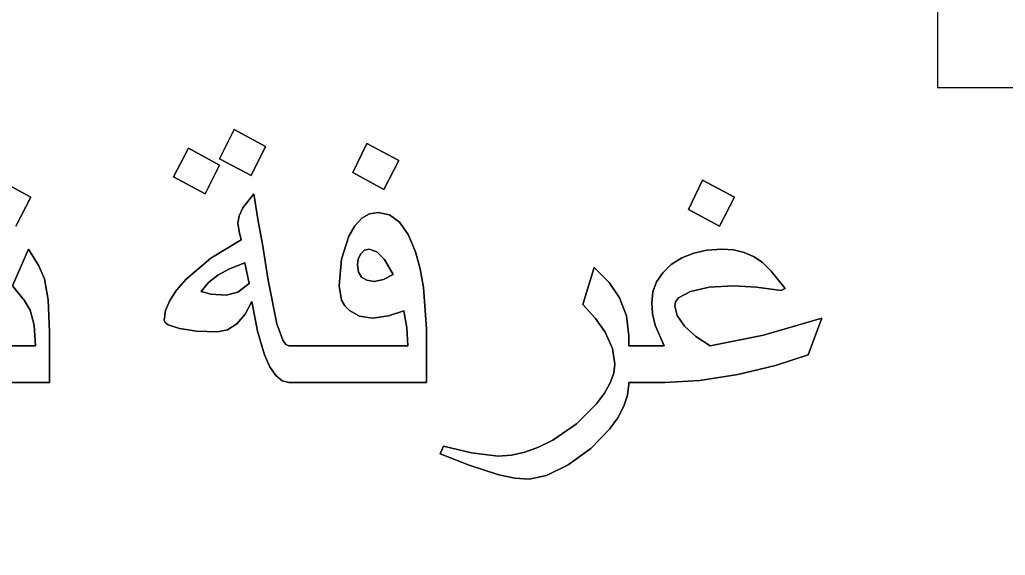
# Model space of a CAD drawing. Header units: inches. Extents: x -279 to 561, y -345 to 342.
# Drawn here: x -170.258 to -168.803, y 100.778 to 101.568 of the extents above; entities that cross this region are included whole.
import ezdxf

# ---------------------------------------------------------------- set-up
doc = ezdxf.new("R2010")
doc.units = ezdxf.units.IN
doc.header["$LTSCALE"] = 0.5
doc.header["$MEASUREMENT"] = 0
doc.layers.add('.', color=14, linetype='Continuous', lineweight=9)
doc.layers.add('A-WALL', color=113, linetype='Continuous', lineweight=13)
for name, color, linetype in [('COULMN', 5, 'Continuous'), ('PDF_A-WALL', 7, 'Continuous'), ('S-DIM', 7, 'Continuous')]:
    doc.layers.add(name, color=color, linetype=linetype)
doc.styles.get("Standard").update_dxf_attribs({"font": 'arial.ttf'})
doc.dimstyles.get("Standard").update_dxf_attribs({"dimtxt": 0.18, "dimasz": 0.18, "dimexe": 0.18, "dimexo": 0.0625, "dimgap": 0.09, "dimtad": 0, "dimtih": 1, "dimtoh": 1, "dimzin": 0, "dimdsep": 46, "dimtxsty": 'Standard', "dimcen": 0.09, "dimadec": 0, "dimazin": 0, "dimtfac": 1, "dimtofl": 0, "dimtmove": 0, "dimatfit": 3, "dimfxl": 1, "dimtolj": 1, "dimtzin": 0, "dimarcsym": 0})

# ---------------------------------------------------------------- blocks, each defined once
blk = doc.blocks.new('fbv b')
at = {"layer": '.'}
h = blk.add_hatch(dxfattribs=at)
h.set_pattern_fill('ANSI31', color=8, scale=0.05)
h.set_pattern_definition([(45, (33, 0), (-0.1122532, 0.1122532), [])])
h.paths.add_polyline_path([(1.1274, 9.1587), (-18.8526, 9.1587), (-18.8526, -15.8413), (1.1274, -15.8413)])
h.paths.add_polyline_path([(0.8774, -15.5913), (-18.6026, -15.5913), (-18.6026, 8.9087), (0.8774, 8.9087)], flags=16)
blk = doc.blocks.new('ert')
at = {"layer": 'PDF_A-WALL', "lineweight": 9}
for p, q in [((-167.5115, -157.1153), (-167.5115, -157.3247)), ((-167.5115, -157.3247), (-167.5115, -157.1153)), ((-167.4361, -157.2964), (-167.4361, -157.1175)), ((-167.4361, -157.1175), (-167.4361, -157.2964)), ((-167.132, -157.287), (-167.0971, -157.2218)), ((-167.0971, -157.2218), (-167.132, -157.287)), ((-167.3137, -157.2493), (-167.3425, -157.2729)), ((-167.3425, -157.2729), (-167.3137, -157.2493)), ((-167.2384, -157.2823), (-167.3137, -157.2493)), ((-167.3137, -157.2493), (-167.2384, -157.2823)), ((-167.1913, -157.2564), (-167.132, -157.287)), ((-167.132, -157.287), (-167.1913, -157.2564)), ((-167.3636, -157.2857), (-167.3942, -157.2937)), ((-167.3942, -157.2937), (-167.3636, -157.2857)), ((-167.3425, -157.2729), (-167.3636, -157.2857)), ((-167.3636, -157.2857), (-167.3425, -157.2729)), ((-167.2728, -157.3035), (-167.2384, -157.2823)), ((-167.2384, -157.2823), (-167.2728, -157.3035)), ((-167.3942, -157.2937), (-167.4361, -157.2964)), ((-167.4361, -157.2964), (-167.3942, -157.2937)), ((-167.2988, -157.315), (-167.2728, -157.3035)), ((-167.2728, -157.3035), (-167.2988, -157.315)), ((-167.5115, -157.3247), (-167.4076, -157.3247)), ((-167.4076, -157.3247), (-167.5115, -157.3247)), ((-167.4076, -157.3247), (-167.3424, -157.3222)), ((-167.3424, -157.3222), (-167.4076, -157.3247)), ((-167.3424, -157.3222), (-167.2988, -157.315)), ((-167.2988, -157.315), (-167.3424, -157.3222)), ((-167.3933, -157.5679), (-167.401, -157.5912)), ((-167.401, -157.5912), (-167.3933, -157.5679)), ((-167.3887, -157.5621), (-167.3933, -157.5679)), ((-167.3933, -157.5679), (-167.3887, -157.5621)), ((-167.3837, -157.5601), (-167.3887, -157.5621)), ((-167.3887, -157.5621), (-167.3837, -157.5601)), ((-167.3643, -157.5629), (-167.3837, -157.5601)), ((-167.3837, -157.5601), (-167.3643, -157.5629)), ((-167.3438, -157.5713), (-167.3643, -157.5629)), ((-167.3643, -157.5629), (-167.3438, -157.5713)), ((-167.3223, -157.5854), (-167.3438, -157.5713)), ((-167.3438, -157.5713), (-167.3223, -157.5854)), ((-167.401, -157.5912), (-167.4062, -157.6263)), ((-167.4062, -157.6263), (-167.401, -157.5912)), ((-167.2998, -157.6051), (-167.3223, -157.5854)), ((-167.3223, -157.5854), (-167.2998, -157.6051)), ((-167.0903, -157.5789), (-167.1253, -157.6437)), ((-167.1253, -157.6437), (-167.0903, -157.5789)), ((-167.0312, -157.6096), (-167.0903, -157.5789)), ((-167.0903, -157.5789), (-167.0312, -157.6096)), ((-167.2567, -157.6557), (-167.2998, -157.6051)), ((-167.2998, -157.6051), (-167.2567, -157.6557)), ((-167.0665, -157.6731), (-167.0312, -157.6096)), ((-167.0312, -157.6096), (-167.0665, -157.6731)), ((-167.4062, -157.6263), (-167.4079, -157.6691)), ((-167.4079, -157.6691), (-167.4062, -157.6263)), ((-167.3306, -157.6555), (-167.3253, -157.6355)), ((-167.3253, -157.6355), (-167.3306, -157.6555)), ((-167.3253, -157.6355), (-167.3063, -157.6509)), ((-167.3063, -157.6509), (-167.3253, -157.6355)), ((-167.3325, -157.6871), (-167.3306, -157.6555)), ((-167.3306, -157.6555), (-167.3325, -157.6871)), ((-167.3063, -157.6509), (-167.2914, -157.6696)), ((-167.2914, -157.6696), (-167.3063, -157.6509)), ((-167.2195, -157.7176), (-167.2567, -157.6557)), ((-167.2567, -157.6557), (-167.2195, -157.7176)), ((-167.1253, -157.6437), (-167.0665, -157.6731)), ((-167.0665, -157.6731), (-167.1253, -157.6437)), ((-167.4079, -157.6691), (-167.4038, -157.6894)), ((-167.4038, -157.6894), (-167.4079, -157.6691)), ((-167.2914, -157.6696), (-167.2788, -157.6936)), ((-167.2788, -157.6936), (-167.2914, -157.6696)), ((-167.0531, -157.6731), (-167.0877, -157.738)), ((-167.0877, -157.738), (-167.0531, -157.6731)), ((-166.9935, -157.7031), (-167.0531, -157.6731)), ((-167.0531, -157.6731), (-166.9935, -157.7031)), ((-167.4038, -157.6894), (-167.3915, -157.7087)), ((-167.3915, -157.7087), (-167.4038, -157.6894)), ((-167.3265, -157.711), (-167.3325, -157.6871)), ((-167.3325, -157.6871), (-167.3265, -157.711)), ((-167.2788, -157.6936), (-167.2666, -157.7252)), ((-167.2666, -157.7252), (-167.2788, -157.6936)), ((-167.3915, -157.7087), (-167.3717, -157.7258)), ((-167.3717, -157.7258), (-167.3915, -157.7087)), ((-167.3084, -157.7337), (-167.3265, -157.711)), ((-167.3265, -157.711), (-167.3084, -157.7337)), ((-167.2024, -157.7137), (-167.2195, -157.7176)), ((-167.2195, -157.7176), (-167.2024, -157.7137)), ((-167.1851, -157.7108), (-167.2024, -157.7137)), ((-167.2024, -157.7137), (-167.1851, -157.7108)), ((-167.1704, -157.7134), (-167.1851, -157.7108)), ((-167.1851, -157.7108), (-167.1704, -157.7134)), ((-167.154, -157.7212), (-167.1704, -157.7134)), ((-167.1704, -157.7134), (-167.154, -157.7212)), ((-167.0281, -157.7673), (-166.9935, -157.7031)), ((-166.9935, -157.7031), (-167.0281, -157.7673)), ((-167.3717, -157.7258), (-167.3453, -157.7396)), ((-167.3453, -157.7396), (-167.3717, -157.7258)), ((-167.2666, -157.7252), (-167.3084, -157.7337)), ((-167.3084, -157.7337), (-167.2666, -157.7252)), ((-167.1253, -157.7438), (-167.154, -157.7212)), ((-167.154, -157.7212), (-167.1253, -157.7438)), ((-167.4061, -157.7509), (-167.4547, -157.7654)), ((-167.4547, -157.7654), (-167.4061, -157.7509)), ((-167.3453, -157.7396), (-167.4061, -157.7509)), ((-167.4061, -157.7509), (-167.3453, -157.7396)), ((-167.2281, -157.7613), (-167.1767, -157.7517)), ((-167.1767, -157.7517), (-167.2281, -157.7613)), ((-167.1767, -157.7517), (-167.1253, -157.7438)), ((-167.1253, -157.7438), (-167.1767, -157.7517)), ((-167.0877, -157.738), (-167.0281, -157.7673)), ((-167.0281, -157.7673), (-167.0877, -157.738)), ((-167.4795, -157.7765), (-167.4973, -157.7885)), ((-167.4973, -157.7885), (-167.4795, -157.7765)), ((-167.4547, -157.7654), (-167.4795, -157.7765)), ((-167.4795, -157.7765), (-167.4547, -157.7654)), ((-167.3915, -157.7904), (-167.3018, -157.7729)), ((-167.3018, -157.7729), (-167.3915, -157.7904)), ((-167.3018, -157.7729), (-167.2281, -157.7613)), ((-167.2281, -157.7613), (-167.3018, -157.7729)), ((-167.4973, -157.7885), (-167.5079, -157.8013)), ((-167.5079, -157.8013), (-167.4973, -157.7885)), ((-167.425, -157.8027), (-167.3915, -157.7904)), ((-167.3915, -157.7904), (-167.425, -157.8027)), ((-167.5079, -157.8013), (-167.5115, -157.815)), ((-167.5115, -157.815), (-167.5079, -157.8013)), ((-167.5115, -157.815), (-167.5115, -157.8426)), ((-167.5115, -157.8426), (-167.5115, -157.815)), ((-167.4361, -157.8153), (-167.4333, -157.8089)), ((-167.4333, -157.8089), (-167.4361, -157.8153)), ((-167.4361, -157.8426), (-167.4361, -157.8153)), ((-167.4361, -157.8153), (-167.4361, -157.8426)), ((-167.4333, -157.8089), (-167.425, -157.8027)), ((-167.425, -157.8027), (-167.4333, -157.8089)), ((-167.5115, -157.8426), (-167.5115, -157.8709)), ((-167.5115, -157.8709), (-167.5115, -157.8426)), ((-167.4361, -157.8709), (-167.4361, -157.8426)), ((-167.4361, -157.8426), (-167.4361, -157.8709)), ((-167.5115, -157.8709), (-167.5115, -158.0969)), ((-167.5115, -158.0969), (-167.5115, -157.8709)), ((-167.4361, -158.0593), (-167.4361, -157.8709)), ((-167.4361, -157.8709), (-167.4361, -158.0593)), ((-167.3134, -157.918), (-167.3426, -157.9233)), ((-167.3426, -157.9233), (-167.3134, -157.918)), ((-167.2588, -157.9231), (-167.3134, -157.918)), ((-167.3134, -157.918), (-167.2588, -157.9231)), ((-167.3544, -157.9299), (-167.3642, -157.9392)), ((-167.3642, -157.9392), (-167.3544, -157.9299)), ((-167.3426, -157.9233), (-167.3544, -157.9299)), ((-167.3544, -157.9299), (-167.3426, -157.9233)), ((-167.2116, -157.9383), (-167.2588, -157.9231)), ((-167.2588, -157.9231), (-167.2116, -157.9383)), ((-167.1903, -157.9506), (-167.2116, -157.9383)), ((-167.2116, -157.9383), (-167.1903, -157.9506)), ((-167.3642, -157.9392), (-167.3758, -157.9603)), ((-167.3758, -157.9603), (-167.3642, -157.9392)), ((-167.2958, -157.9643), (-167.2852, -157.9578)), ((-167.2852, -157.9578), (-167.2958, -157.9643)), ((-167.2852, -157.9578), (-167.2704, -157.9557)), ((-167.2704, -157.9557), (-167.2852, -157.9578)), ((-167.2704, -157.9557), (-167.2582, -157.9574)), ((-167.2582, -157.9574), (-167.2704, -157.9557)), ((-167.2582, -157.9574), (-167.2478, -157.9625)), ((-167.2478, -157.9625), (-167.2582, -157.9574)), ((-167.1751, -157.9647), (-167.1903, -157.9506)), ((-167.1903, -157.9506), (-167.1751, -157.9647)), ((-167.0815, -157.9462), (-167.1159, -158.0098)), ((-167.1159, -158.0098), (-167.0815, -157.9462)), ((-167.0217, -157.9752), (-167.0815, -157.9462)), ((-167.0815, -157.9462), (-167.0217, -157.9752)), ((-167.3758, -157.9603), (-167.3796, -157.9867)), ((-167.3796, -157.9867), (-167.3758, -157.9603)), ((-167.3043, -157.9901), (-167.3022, -157.975)), ((-167.3022, -157.975), (-167.3043, -157.9901)), ((-167.3022, -157.975), (-167.2958, -157.9643)), ((-167.2958, -157.9643), (-167.3022, -157.975)), ((-167.2478, -157.9625), (-167.2407, -157.9703)), ((-167.2407, -157.9703), (-167.2478, -157.9625)), ((-167.2407, -157.9703), (-167.2384, -157.9799)), ((-167.2384, -157.9799), (-167.2407, -157.9703)), ((-167.166, -157.9804), (-167.1751, -157.9647)), ((-167.1751, -157.9647), (-167.166, -157.9804)), ((-167.0566, -158.0404), (-167.0217, -157.9752)), ((-167.0217, -157.9752), (-167.0566, -158.0404)), ((-167.3796, -157.9867), (-167.3746, -158.0191)), ((-167.3746, -158.0191), (-167.3796, -157.9867)), ((-167.3005, -158.0092), (-167.3043, -157.9901)), ((-167.3043, -157.9901), (-167.3005, -158.0092)), ((-167.2436, -157.9952), (-167.2595, -158.0111)), ((-167.2595, -158.0111), (-167.2436, -157.9952)), ((-167.2384, -157.9799), (-167.2436, -157.9952)), ((-167.2436, -157.9952), (-167.2384, -157.9799)), ((-167.1681, -158.0213), (-167.163, -157.9979)), ((-167.163, -157.9979), (-167.1681, -158.0213)), ((-167.163, -157.9979), (-167.166, -157.9804)), ((-167.166, -157.9804), (-167.163, -157.9979)), ((-167.3746, -158.0191), (-167.3648, -158.051)), ((-167.3648, -158.051), (-167.3746, -158.0191)), ((-167.2903, -158.0288), (-167.3005, -158.0092)), ((-167.3005, -158.0092), (-167.2903, -158.0288)), ((-167.2595, -158.0111), (-167.2903, -158.0288)), ((-167.2903, -158.0288), (-167.2595, -158.0111)), ((-167.1159, -158.0098), (-167.0566, -158.0404)), ((-167.0566, -158.0404), (-167.1159, -158.0098)), ((-167.1832, -158.0419), (-167.1681, -158.0213)), ((-167.1681, -158.0213), (-167.1832, -158.0419)), ((-167.3993, -158.0572), (-167.4361, -158.0593)), ((-167.4361, -158.0593), (-167.3993, -158.0572)), ((-167.3648, -158.051), (-167.3993, -158.0572)), ((-167.3993, -158.0572), (-167.3648, -158.051)), ((-167.2085, -158.0597), (-167.1832, -158.0419)), ((-167.1832, -158.0419), (-167.2085, -158.0597)), ((-167.2789, -158.0843), (-167.2439, -158.0746)), ((-167.2439, -158.0746), (-167.2789, -158.0843)), ((-167.2439, -158.0746), (-167.2085, -158.0597)), ((-167.2085, -158.0597), (-167.2439, -158.0746)), ((-167.5115, -158.0969), (-167.4012, -158.0969)), ((-167.4012, -158.0969), (-167.5115, -158.0969)), ((-167.4012, -158.0969), (-167.3167, -158.0913)), ((-167.3167, -158.0913), (-167.4012, -158.0969)), ((-167.3167, -158.0913), (-167.2789, -158.0843)), ((-167.2789, -158.0843), (-167.3167, -158.0913)), ((-167.6574, -158.1252), (-167.6805, -158.1848)), ((-167.6805, -158.1848), (-167.6574, -158.1252)), ((-167.6418, -158.1321), (-167.6574, -158.1252)), ((-167.6574, -158.1252), (-167.6418, -158.1321)), ((-167.6553, -158.1897), (-167.6418, -158.1321)), ((-167.6418, -158.1321), (-167.6553, -158.1897)), ((-167.6805, -158.1848), (-167.7007, -158.2455)), ((-167.7007, -158.2455), (-167.6805, -158.1848)), ((-167.6622, -158.2439), (-167.6553, -158.1897)), ((-167.6553, -158.1897), (-167.6622, -158.2439)), ((-167.7007, -158.2455), (-167.7071, -158.2778)), ((-167.7071, -158.2778), (-167.7007, -158.2455)), ((-167.6601, -158.271), (-167.6622, -158.2439)), ((-167.6622, -158.2439), (-167.6601, -158.271)), ((-167.7071, -158.2778), (-167.7092, -158.3076)), ((-167.7092, -158.3076), (-167.7071, -158.2778)), ((-167.6541, -158.2987), (-167.6601, -158.271)), ((-167.6601, -158.271), (-167.6541, -158.2987)), ((-167.6439, -158.3269), (-167.6541, -158.2987)), ((-167.6541, -158.2987), (-167.6439, -158.3269)), ((-167.7092, -158.3076), (-167.7019, -158.3431)), ((-167.7019, -158.3431), (-167.7092, -158.3076)), ((-167.6298, -158.3558), (-167.6439, -158.3269)), ((-167.6439, -158.3269), (-167.6298, -158.3558)), ((-167.7019, -158.3431), (-167.68, -158.3871)), ((-167.68, -158.3871), (-167.7019, -158.3431)), ((-167.5963, -158.4046), (-167.6298, -158.3558)), ((-167.6298, -158.3558), (-167.5963, -158.4046)), ((-167.68, -158.3871), (-167.6466, -158.4338)), ((-167.6466, -158.4338), (-167.68, -158.3871)), ((-167.555, -158.4457), (-167.5963, -158.4046)), ((-167.5963, -158.4046), (-167.555, -158.4457)), ((-167.3514, -158.4171), (-167.3801, -158.4433)), ((-167.3801, -158.4433), (-167.3514, -158.4171)), ((-167.276, -158.4407), (-167.3514, -158.4171)), ((-167.3514, -158.4171), (-167.276, -158.4407)), ((-167.6466, -158.4338), (-167.6073, -158.4722)), ((-167.6073, -158.4722), (-167.6466, -158.4338)), ((-167.3069, -158.4712), (-167.276, -158.4407)), ((-167.276, -158.4407), (-167.3069, -158.4712)), ((-167.533, -158.4621), (-167.555, -158.4457)), ((-167.555, -158.4457), (-167.533, -158.4621)), ((-167.5121, -158.4737), (-167.533, -158.4621)), ((-167.533, -158.4621), (-167.5121, -158.4737)), ((-167.4082, -158.4629), (-167.4417, -158.478)), ((-167.4417, -158.478), (-167.4082, -158.4629)), ((-167.3801, -158.4433), (-167.4082, -158.4629)), ((-167.4082, -158.4629), (-167.3801, -158.4433)), ((-167.6073, -158.4722), (-167.5835, -158.4893)), ((-167.5835, -158.4893), (-167.6073, -158.4722)), ((-167.4923, -158.4807), (-167.5121, -158.4737)), ((-167.5121, -158.4737), (-167.4923, -158.4807)), ((-167.4736, -158.4831), (-167.4923, -158.4807)), ((-167.4923, -158.4807), (-167.4736, -158.4831)), ((-167.4417, -158.478), (-167.4736, -158.4831)), ((-167.4736, -158.4831), (-167.4417, -158.478)), ((-167.3378, -158.4925), (-167.3069, -158.4712)), ((-167.3069, -158.4712), (-167.3378, -158.4925)), ((-167.5835, -158.4893), (-167.5601, -158.5015)), ((-167.5601, -158.5015), (-167.5835, -158.4893)), ((-167.5601, -158.5015), (-167.5371, -158.5089)), ((-167.5371, -158.5089), (-167.5601, -158.5015)), ((-167.3748, -158.5066), (-167.3378, -158.4925)), ((-167.3378, -158.4925), (-167.3748, -158.5066)), ((-167.5371, -158.5089), (-167.5146, -158.5113)), ((-167.5146, -158.5113), (-167.5371, -158.5089)), ((-167.5146, -158.5113), (-167.5115, -158.5113)), ((-167.5115, -158.5113), (-167.5146, -158.5113)), ((-167.5115, -158.5113), (-167.5115, -158.5852)), ((-167.5115, -158.5852), (-167.5115, -158.5113)), ((-167.4361, -158.5843), (-167.4361, -158.5113)), ((-167.4361, -158.5113), (-167.4158, -158.5113)), ((-167.4158, -158.5113), (-167.4361, -158.5113)), ((-167.4361, -158.5113), (-167.4361, -158.5843)), ((-167.4158, -158.5113), (-167.3748, -158.5066)), ((-167.3748, -158.5066), (-167.4158, -158.5113)), ((-167.3708, -158.5602), (-167.394, -158.5655)), ((-167.394, -158.5655), (-167.3708, -158.5602)), ((-167.3483, -158.5584), (-167.3708, -158.5602)), ((-167.3708, -158.5602), (-167.3483, -158.5584)), ((-167.3259, -158.5609), (-167.3483, -158.5584)), ((-167.3483, -158.5584), (-167.3259, -158.5609)), ((-167.3054, -158.5684), (-167.3259, -158.5609)), ((-167.3259, -158.5609), (-167.3054, -158.5684)), ((-167.394, -158.5655), (-167.4361, -158.5843)), ((-167.4361, -158.5843), (-167.394, -158.5655)), ((-167.2867, -158.581), (-167.3054, -158.5684)), ((-167.3054, -158.5684), (-167.2867, -158.581)), ((-167.27, -158.5986), (-167.2867, -158.581)), ((-167.2867, -158.581), (-167.27, -158.5986)), ((-167.5115, -158.5852), (-167.5074, -158.657)), ((-167.5074, -158.657), (-167.5115, -158.5852)), ((-167.2561, -158.6201), (-167.27, -158.5986)), ((-167.27, -158.5986), (-167.2561, -158.6201)), ((-167.396, -158.6258), (-167.3745, -158.6106)), ((-167.3745, -158.6106), (-167.396, -158.6258)), ((-167.3745, -158.6106), (-167.3552, -158.6055)), ((-167.3552, -158.6055), (-167.3745, -158.6106)), ((-167.3552, -158.6055), (-167.3463, -158.6075)), ((-167.3463, -158.6075), (-167.3552, -158.6055)), ((-167.3463, -158.6075), (-167.3383, -158.6135)), ((-167.3383, -158.6135), (-167.3463, -158.6075)), ((-167.3383, -158.6135), (-167.3251, -158.6376)), ((-167.3251, -158.6376), (-167.3383, -158.6135)), ((-167.2463, -158.6445), (-167.2561, -158.6201)), ((-167.2561, -158.6201), (-167.2463, -158.6445)), ((-167.4173, -158.649), (-167.396, -158.6258)), ((-167.396, -158.6258), (-167.4173, -158.649)), ((-167.3251, -158.6376), (-167.3165, -158.6759)), ((-167.3165, -158.6759), (-167.3251, -158.6376)), ((-167.2403, -158.6717), (-167.2463, -158.6445)), ((-167.2463, -158.6445), (-167.2403, -158.6717)), ((-167.1568, -158.6337), (-167.1913, -158.6973)), ((-167.1913, -158.6973), (-167.1568, -158.6337)), ((-167.0971, -158.6627), (-167.1568, -158.6337)), ((-167.1568, -158.6337), (-167.0971, -158.6627)), ((-167.5074, -158.657), (-167.4951, -158.7352)), ((-167.4951, -158.7352), (-167.5074, -158.657)), ((-167.4361, -158.678), (-167.4173, -158.649)), ((-167.4173, -158.649), (-167.4361, -158.678)), ((-167.132, -158.7279), (-167.0971, -158.6627)), ((-167.0971, -158.6627), (-167.132, -158.7279)), ((-167.4147, -158.7874), (-167.4361, -158.678)), ((-167.4361, -158.678), (-167.4147, -158.7874)), ((-167.3165, -158.6759), (-167.3137, -158.7263)), ((-167.3137, -158.7263), (-167.3165, -158.6759)), ((-167.2384, -158.7019), (-167.2403, -158.6717)), ((-167.2403, -158.6717), (-167.2384, -158.7019)), ((-167.24, -158.7259), (-167.2384, -158.7019)), ((-167.2384, -158.7019), (-167.24, -158.7259)), ((-167.1913, -158.6973), (-167.132, -158.7279)), ((-167.132, -158.7279), (-167.1913, -158.6973)), ((-167.4951, -158.7352), (-167.4769, -158.8118)), ((-167.4769, -158.8118), (-167.4951, -158.7352)), ((-167.3137, -158.7263), (-167.316, -158.7729)), ((-167.316, -158.7729), (-167.3137, -158.7263)), ((-167.2449, -158.7476), (-167.24, -158.7259)), ((-167.24, -158.7259), (-167.2449, -158.7476)), ((-167.2532, -158.7672), (-167.2449, -158.7476)), ((-167.2449, -158.7476), (-167.2532, -158.7672)), ((-167.316, -158.7729), (-167.3231, -158.8237)), ((-167.3231, -158.8237), (-167.316, -158.7729)), ((-167.2837, -158.8033), (-167.2647, -158.7846)), ((-167.2647, -158.7846), (-167.2837, -158.8033)), ((-167.2647, -158.7846), (-167.2532, -158.7672)), ((-167.2532, -158.7672), (-167.2647, -158.7846)), ((-167.3796, -158.9069), (-167.4147, -158.7874)), ((-167.4147, -158.7874), (-167.3796, -158.9069)), ((-167.3188, -158.8315), (-167.2837, -158.8033)), ((-167.2837, -158.8033), (-167.3188, -158.8315)), ((-167.4769, -158.8118), (-167.455, -158.8786)), ((-167.455, -158.8786), (-167.4769, -158.8118)), ((-167.3231, -158.8237), (-167.3188, -158.8315)), ((-167.3188, -158.8315), (-167.3231, -158.8237)), ((-167.455, -158.8786), (-167.3796, -158.9069)), ((-167.3796, -158.9069), (-167.455, -158.8786))]:
    blk.add_line(p, q, dxfattribs=at)
blk = doc.blocks.new('*D1071')
at = {"color": 0, "linetype": 'ByBlock', "lineweight": -2, "transparency": 16777216}
for p, q in [((558.6522, 342.2788), (558.6522, 342.4729)), ((560.6522, 342.2788), (560.6522, 342.4729)), ((558.8322, 342.2929), (559.1722, 342.2929)), ((560.4722, 342.2929), (560.1322, 342.2929))]:
    blk.add_line(p, q, dxfattribs=at)
at = {"color": 0, "linetype": 'ByBlock', "transparency": 16777216}
for points in [[(558.8322, 342.3229), (558.8322, 342.2629), (558.6522, 342.2929)], [(560.4722, 342.3229), (560.4722, 342.2629), (560.6522, 342.2929)]]:
    blk.add_solid(points, dxfattribs=at)
at = {"layer": 'Defpoints', "color": 0, "linetype": 'ByBlock', "transparency": 16777216}
for p in [(560.6522, 342.2929), (558.6522, 342.2163), (560.6522, 342.2163)]:
    blk.add_point(p, dxfattribs=at)
at = {"layer": 'Defpoints', "color": 0, "ltscale": 0.5, "transparency": 16777216}
for p in [(-209.5, -305.36), (-209.5, -305.81), (-209.5, -305.81)]:
    blk.add_point(p, dxfattribs=at)
at = {"layer": 'S-DIM', "color": 0, "lineweight": -2, "ltscale": 0.5, "transparency": 16777216}
for p, q in [((-209.5, -305.18), (-209.5, -305)), ((-209.5625, -305.36), (-209.68, -305.36)), ((-209.5625, -305.81), (-209.68, -305.81)), ((-209.5, -305.99), (-209.5, -306.17))]:
    blk.add_line(p, q, dxfattribs=at)
at = {"layer": 'S-DIM', "color": 0, "ltscale": 0.5, "transparency": 16777216}
for points in [[(-209.53, -305.18), (-209.47, -305.18), (-209.5, -305.36)], [(-209.53, -305.99), (-209.47, -305.99), (-209.5, -305.81)]]:
    blk.add_solid(points, dxfattribs=at)
at = {"color": 0, "linetype": 'ByBlock', "transparency": 16777216, "insert": (559.6522, 342.2929), "char_height": 0.18, "attachment_point": 5}
blk.add_mtext('\\A1;2.0000', dxfattribs=at)
at = {"layer": 'S-DIM', "color": 0, "ltscale": 0.5, "transparency": 16777216, "insert": (-209.5, -305.585), "char_height": 0.18, "attachment_point": 5}
blk.add_mtext('\\A1;0.45', dxfattribs=at)

msp = doc.modelspace()

# ---------------------------------------------------------------- linework, layer by layer
at = {"layer": 'A-WALL', "color": 7}
for p, q in [((-168.9027, 102.4682), (-168.9027, 101.4682)), ((-168.9027, 101.4682), (-168.7027, 101.4682))]:
    msp.add_line(p, q, dxfattribs=at)

# ---------------------------------------------------------------- block references
at = {"xscale": 0.72091358921907, "yscale": 0.72091358921907, "zscale": 0.72091358921907, "rotation": 90}
msp.add_blockref('ert', (-283.6317, 221.794), dxfattribs=at)
at = {"layer": 'COULMN', "rotation": 270}
msp.add_blockref('fbv b', (-169.3114, 83.8156), dxfattribs=at)

# ---------------------------------------------------------------- dimensions: what is measured, and where the dimension line sits
at = {"layer": 'S-DIM', "ltscale": 0.5}
dim = msp.add_linear_dim(base=(-209.5, -305.81), p1=(-209.5, -305.36), p2=(-209.5, -305.81), angle=90, dimstyle='Standard', dxfattribs=at)
dim.commit()
dim.dimension.update_dxf_attribs({"geometry": '*D1071', "text_midpoint": (-209.5, -305.585)})

doc.saveas('drawing.dxf')
